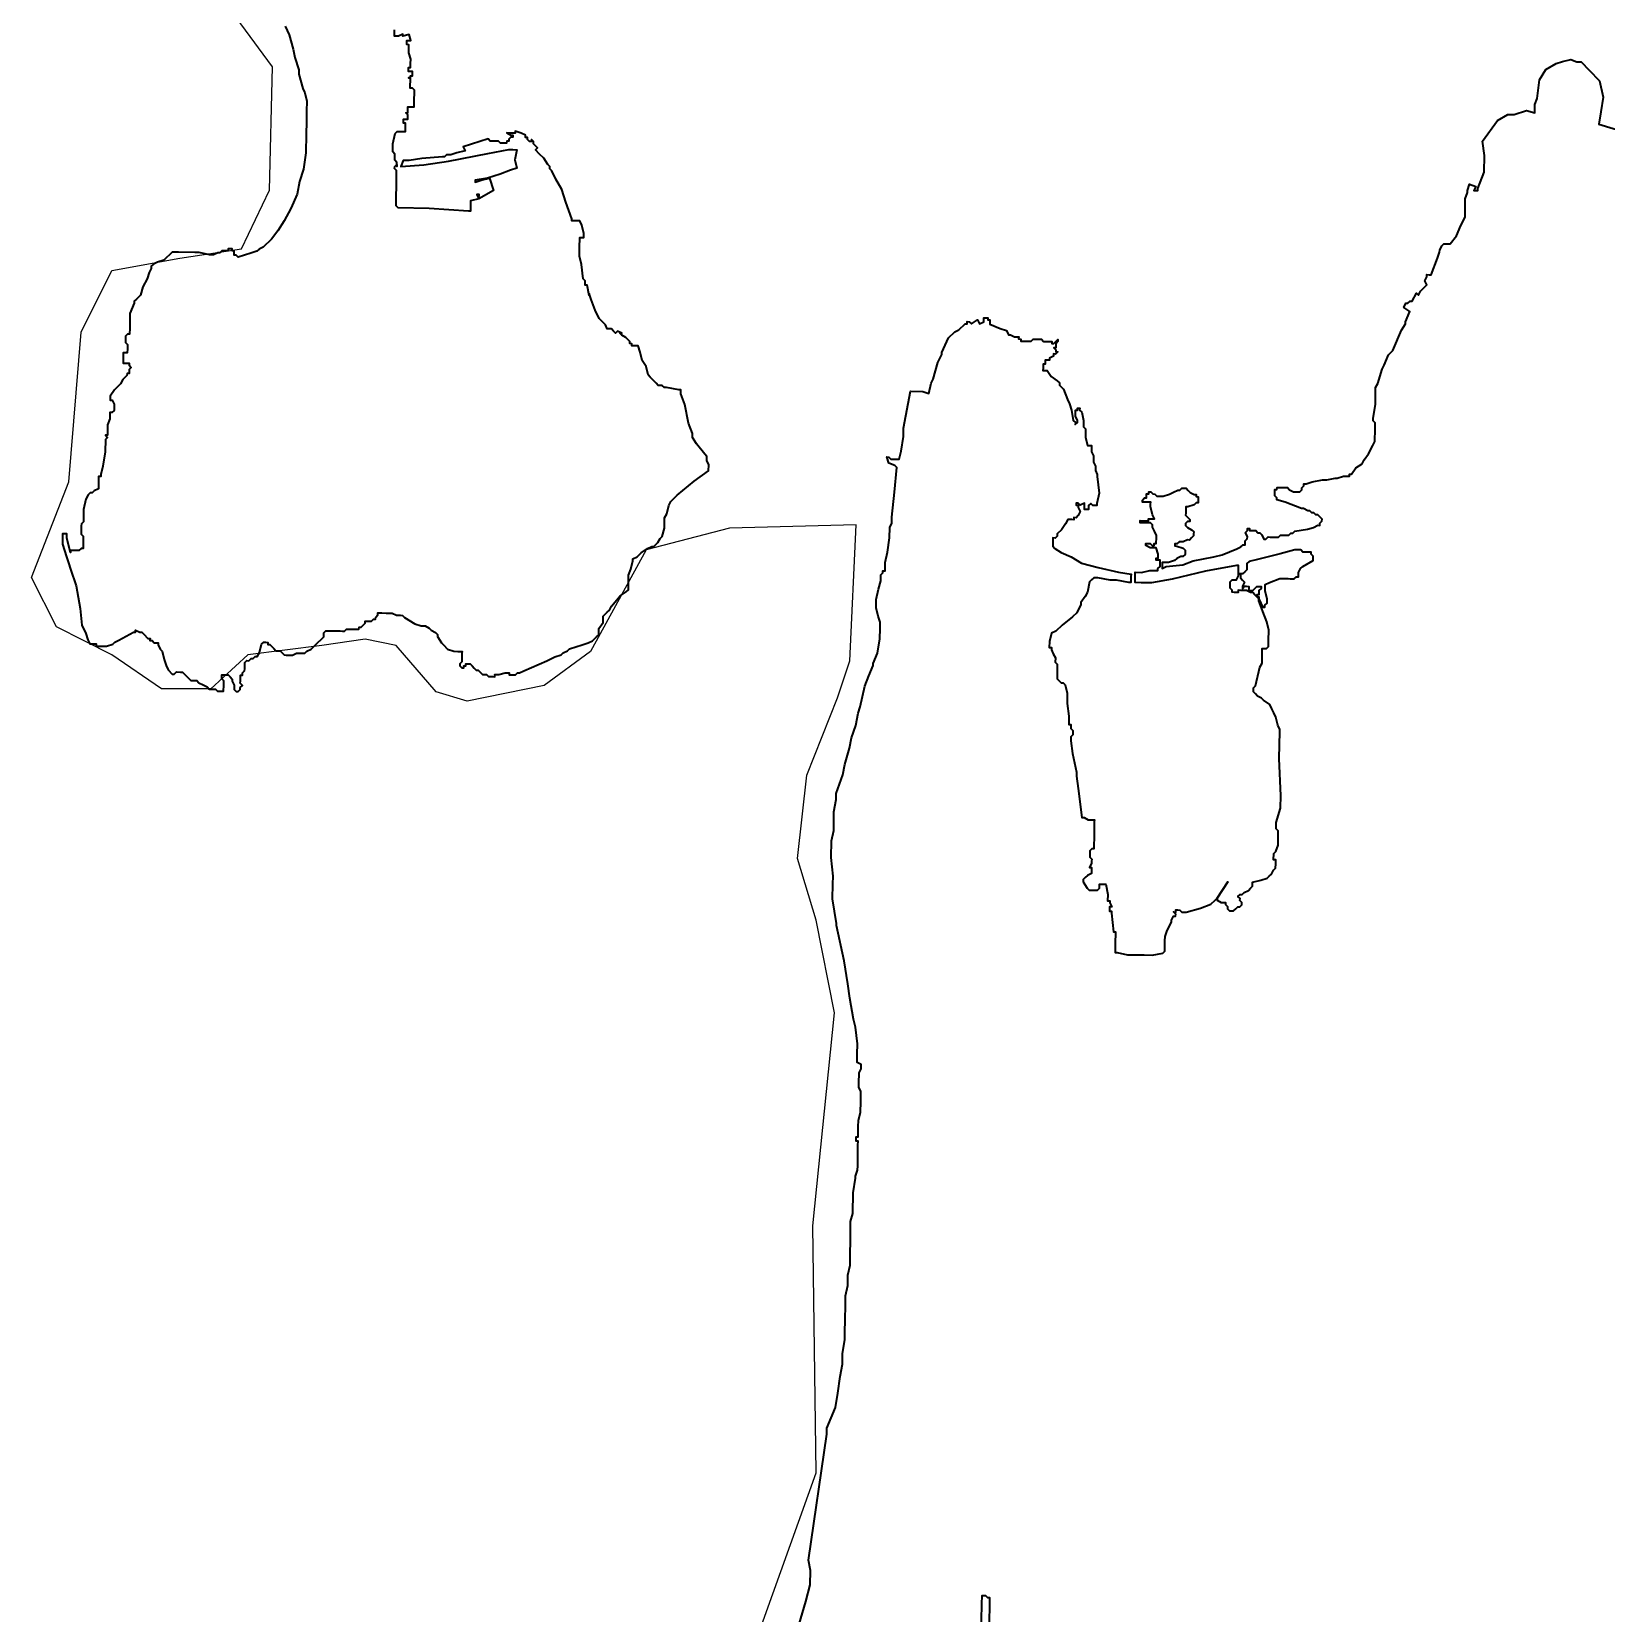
# Model space of a CAD drawing. Header units: metres. Extents: x 266585 to 279238, y 2117616 to 2127268.
# Drawn here: x 266715 to 269748, y 2121882 to 2124928 of the extents above; entities that cross this region are included whole.
import ezdxf

# ---------------------------------------------------------------- set-up
doc = ezdxf.new("R2010")
doc.units = ezdxf.units.M
doc.layers.add('HIGH TIDE LINE', color=7, linetype='Continuous', true_color=0xff00c5)
doc.layers.add('village', color=3, linetype='Continuous')

msp = doc.modelspace()

# ---------------------------------------------------------------- linework, layer by layer
at = {"layer": 'HIGH TIDE LINE', "lineweight": 35}
for points in [[(267203.5, 2124938.2), (267211.2, 2124922.1), (267218.8, 2124894.1), (267222.5, 2124878.1), (267230.1, 2124854.1), (267230, 2124846.2), (267237.6, 2124818.2), (267241.4, 2124810.2), (267245.2, 2124794.2), (267245.1, 2124786.2), (267245, 2124782.2), (267244.9, 2124774.3), (267244.6, 2124754.4), (267244.3, 2124730.5), (267243.7, 2124694.6), (267239.3, 2124662.8), (267231, 2124639.1), (267226.6, 2124615.2), (267214.3, 2124587.5), (267202, 2124563.8), (267189.8, 2124544.1), (267177.6, 2124528.3), (267161.4, 2124512.6), (267153.4, 2124508.8), (267149.4, 2124504.9), (267137.4, 2124501), (267125.4, 2124497.2), (267113.4, 2124493.4), (267109.4, 2124497.5), (267105.5, 2124497.5), (267105.5, 2124501.5), (267105.6, 2124505.5), (267101.6, 2124505.6), (267101.7, 2124509.5), (267097.7, 2124509.6), (267093.7, 2124509.7), (267093.6, 2124505.7), (267089.7, 2124505.7), (267085.7, 2124505.8), (267081.7, 2124505.8), (267077.7, 2124501.9), (267073.7, 2124502), (267065.7, 2124498.1), (267057.7, 2124498.2), (267037.8, 2124502.5), (267029.9, 2124502.6), (266998, 2124503.1), (266994.1, 2124503.1), (266986.1, 2124503.3), (266969.9, 2124487.6), (266957.9, 2124483.8), (266949.9, 2124479.9), (266945.9, 2124476), (266945.8, 2124472), (266941.7, 2124464.1), (266937.6, 2124452.2), (266929.4, 2124436.4), (266925.2, 2124420.5), (266917.1, 2124412.7), (266913, 2124408.7), (266913, 2124404.8), (266904.7, 2124385), (266904.6, 2124377), (266904.5, 2124373), (266904.4, 2124361.1), (266904.3, 2124357.1), (266904.3, 2124353.1), (266904.2, 2124349.1), (266904.1, 2124345.2), (266900.2, 2124345.2), (266896.1, 2124341.3), (266896.1, 2124337.3), (266896, 2124333.3), (266895.9, 2124329.3), (266899.9, 2124325.3), (266899.8, 2124321.3), (266899.8, 2124317.3), (266899.6, 2124309.4), (266891.7, 2124309.5), (266891.6, 2124301.5), (266891.4, 2124289.6), (266895.4, 2124289.5), (266903.3, 2124289.4), (266903.3, 2124285.4), (266907.2, 2124281.4), (266903.1, 2124277.5), (266903, 2124269.5), (266899.1, 2124269.6), (266899, 2124265.6), (266895, 2124261.7), (266890.9, 2124257.7), (266886.8, 2124249.8), (266882.8, 2124245.9), (266874.7, 2124238.1), (266866.6, 2124226.2), (266866.5, 2124222.2), (266866.4, 2124218.3), (266870.4, 2124218.2), (266874.3, 2124210.2), (266874.2, 2124202.2), (266874.1, 2124198.2), (266870.1, 2124194.3), (266866.1, 2124194.4), (266866, 2124190.4), (266866, 2124186.4), (266865.9, 2124182.4), (266861.8, 2124170.5), (266861.7, 2124166.6), (266861.5, 2124150.6), (266857.5, 2124150.7), (266861.4, 2124146.6), (266857.4, 2124142.7), (266857, 2124118.8), (266852.6, 2124091), (266848.4, 2124075.2), (266848.4, 2124071.2), (266844.4, 2124071.2), (266844.3, 2124063.3), (266844.2, 2124055.3), (266844.1, 2124051.3), (266844, 2124047.3), (266836, 2124043.5), (266832, 2124039.6), (266828, 2124039.6), (266824, 2124035.7), (266819.9, 2124027.8), (266815.6, 2124007.9), (266815.4, 2123996), (266815.3, 2123988), (266815.2, 2123984), (266811.2, 2123980.1), (266811.1, 2123976.1), (266811.1, 2123972.2), (266811, 2123968.2), (266810.9, 2123960.2), (266814.8, 2123956.2), (266814.7, 2123948.2), (266814.7, 2123944.2), (266814.6, 2123940.2), (266814.5, 2123932.3), (266810.5, 2123932.3), (266806.5, 2123928.4), (266802.5, 2123928.5), (266794.5, 2123928.6), (266790.5, 2123928.6), (266790.5, 2123924.7), (266782.9, 2123952.7), (266783, 2123960.6), (266779.1, 2123960.7), (266775.1, 2123960.7), (266775, 2123952.8), (266774.8, 2123940.8), (266782.4, 2123916.8), (266786.2, 2123904.8), (266790, 2123892.8), (266801.5, 2123860.8), (266808.8, 2123816.9), (266812.3, 2123785), (266820.1, 2123768.9), (266823.9, 2123756.9), (266827.7, 2123748.9), (266831.7, 2123748.8), (266835.7, 2123748.8), (266839.7, 2123748.7), (266839.6, 2123744.7), (266843.6, 2123744.7), (266847.6, 2123744.6), (266855.5, 2123744.5), (266859.5, 2123744.4), (266871.5, 2123748.2), (266875.6, 2123752.2), (266883.6, 2123756), (266911.7, 2123771.6), (266915.7, 2123771.5), (266915.7, 2123775.5), (266923.6, 2123771.4), (266927.6, 2123771.3), (266931.5, 2123767.3), (266939.4, 2123759.2), (266943.4, 2123759.1), (266943.3, 2123755.2), (266947.3, 2123755.1), (266951.2, 2123751.1), (266955.2, 2123751), (266959.2, 2123750.9), (266959.1, 2123747), (266963, 2123738.9), (266966.9, 2123734.9), (266970.6, 2123718.9), (266974.4, 2123706.9), (266978.3, 2123698.9), (266986.2, 2123690.8), (266990.1, 2123690.8), (266994.2, 2123694.7), (267002.1, 2123694.6), (267006.1, 2123694.5), (267017.9, 2123682.4), (267021.8, 2123678.3), (267025.8, 2123678.3), (267033.8, 2123678.2), (267037.7, 2123674.1), (267045.6, 2123670), (267053.5, 2123665.9), (267057.4, 2123661.9), (267061.4, 2123661.8), (267065.4, 2123661.8), (267069.4, 2123661.7), (267073.3, 2123657.7), (267077.3, 2123657.6), (267081.2, 2123657.6), (267085.2, 2123657.5), (267085.4, 2123669.4), (267085.5, 2123677.4), (267081.6, 2123681.5), (267081.6, 2123685.4), (267081.7, 2123689.4), (267085.7, 2123689.4), (267093.6, 2123689.2), (267097.6, 2123685.2), (267101.5, 2123681.2), (267101.4, 2123677.2), (267105.3, 2123669.2), (267105.2, 2123665.2), (267105.2, 2123661.2), (267109.1, 2123657.2), (267113.1, 2123657.1), (267117.1, 2123661), (267117.2, 2123665), (267121.2, 2123668.9), (267117.3, 2123673), (267117.4, 2123676.9), (267117.4, 2123680.9), (267117.5, 2123684.9), (267117.5, 2123688.9), (267121.5, 2123688.8), (267121.6, 2123692.8), (267125.6, 2123696.7), (267125.7, 2123700.7), (267125.8, 2123712.7), (267129.9, 2123716.6), (267133.9, 2123716.5), (267137.9, 2123720.5), (267141.9, 2123720.4), (267145.9, 2123724.3), (267149.9, 2123724.3), (267154, 2123732.2), (267158.2, 2123748), (267162.3, 2123752), (267166.2, 2123751.9), (267170.2, 2123751.8), (267170.2, 2123747.9), (267174.1, 2123747.8), (267178.1, 2123743.8), (267182, 2123739.7), (267185.9, 2123735.7), (267189.9, 2123735.6), (267193.9, 2123735.6), (267201.7, 2123727.5), (267205.7, 2123727.4), (267209.7, 2123727.4), (267217.6, 2123727.3), (267225.7, 2123731.1), (267229.6, 2123731.1), (267233.6, 2123731), (267241.6, 2123730.9), (267245.6, 2123734.8), (267253.6, 2123738.7), (267261.7, 2123746.5), (267277.9, 2123762.2), (267278, 2123770.2), (267282, 2123774.1), (267286, 2123774), (267294, 2123773.9), (267298, 2123773.9), (267301.9, 2123773.8), (267305.9, 2123773.8), (267309.9, 2123773.7), (267313.9, 2123773.6), (267317.9, 2123773.6), (267321.9, 2123777.5), (267333.9, 2123777.3), (267341.8, 2123777.2), (267345.8, 2123777.2), (267345.9, 2123781.1), (267349.8, 2123781.1), (267357.9, 2123788.9), (267358, 2123792.9), (267362, 2123792.8), (267365.9, 2123792.8), (267369.9, 2123792.7), (267374, 2123796.7), (267377.9, 2123796.6), (267378, 2123800.6), (267382, 2123804.5), (267382.1, 2123808.5), (267386.1, 2123808.4), (267390.1, 2123808.4), (267398, 2123808.3), (267406, 2123808.1), (267410, 2123808.1), (267417.9, 2123804), (267425.8, 2123803.9), (267429.8, 2123803.8), (267433.7, 2123799.8), (267453.5, 2123787.5), (267465.3, 2123783.4), (267473.3, 2123783.3), (267481.2, 2123779.2), (267485.1, 2123775.1), (267493, 2123771), (267497, 2123767), (267496.9, 2123763), (267504.7, 2123750.9), (267508.6, 2123746.9), (267516.5, 2123738.8), (267528.3, 2123734.7), (267536.3, 2123734.5), (267540.3, 2123734.5), (267544.3, 2123734.4), (267544.2, 2123730.4), (267544.2, 2123726.5), (267544.1, 2123722.5), (267544, 2123714.5), (267539.9, 2123710.6), (267539.9, 2123706.6), (267543.8, 2123702.6), (267547.8, 2123702.5), (267547.8, 2123706.5), (267551.8, 2123706.4), (267551.9, 2123710.4), (267555.9, 2123710.4), (267559.8, 2123710.3), (267563.8, 2123706.3), (267567.7, 2123702.2), (267571.6, 2123698.2), (267575.6, 2123698.1), (267579.5, 2123694.1), (267583.4, 2123690), (267591.4, 2123689.9), (267595.3, 2123685.9), (267599.3, 2123685.8), (267603.3, 2123685.8), (267607.3, 2123685.7), (267607.3, 2123689.7), (267615.3, 2123689.6), (267627.3, 2123693.4), (267635.2, 2123693.3), (267635.2, 2123689.3), (267639.2, 2123689.2), (267643.2, 2123689.2), (267647.1, 2123689.1), (267651.2, 2123693), (267655.2, 2123693), (267663.2, 2123696.8), (267707.3, 2123716.1), (267715.3, 2123720), (267723.3, 2123723.8), (267735.3, 2123727.7), (267739.3, 2123731.6), (267747.4, 2123735.4), (267751.4, 2123739.4), (267763.4, 2123743.2), (267775.4, 2123747), (267787.4, 2123750.8), (267795.4, 2123754.6), (267799.5, 2123758.6), (267803.5, 2123762.5), (267807.5, 2123766.4), (267807.7, 2123774.4), (267807.7, 2123778.4), (267815.9, 2123790.2), (267815.9, 2123794.2), (267816, 2123802.1), (267824.1, 2123810), (267828.1, 2123813.9), (267832.2, 2123821.8), (267848.5, 2123841.5), (267860.5, 2123849.3), (267864.6, 2123853.2), (267864.7, 2123861.2), (267864.7, 2123865.1), (267864.8, 2123873.1), (267865, 2123881.1), (267869.1, 2123893), (267873.3, 2123908.8), (267873.4, 2123912.8), (267881.4, 2123916.7), (267889.5, 2123924.5), (267901.6, 2123932.3), (267909.6, 2123936.2), (267913.6, 2123936.1), (267921.6, 2123944), (267925.7, 2123951.9), (267929.8, 2123955.8), (267934, 2123971.7), (267934, 2123975.6), (267934.2, 2123983.6), (267934.3, 2123991.6), (267938.4, 2123999.5), (267942.6, 2124015.3), (267946.7, 2124023.3), (267958.8, 2124035), (267991.1, 2124062.4), (268019.2, 2124081.9), (268019.4, 2124093.9), (268015.5, 2124101.9), (268015.6, 2124105.9), (268015.6, 2124109.9), (268011.7, 2124113.9), (267996.1, 2124134), (267988.3, 2124146.1), (267988.4, 2124154.1), (267980.7, 2124174.1), (267973.3, 2124210), (267965.6, 2124230.1), (267965.8, 2124238), (267961.8, 2124238.1), (267937.9, 2124242.4), (267934, 2124242.5), (267930, 2124246.5), (267922.1, 2124246.6), (267918.2, 2124250.7), (267914.2, 2124254.7), (267906.4, 2124262.8), (267902.5, 2124266.8), (267898.7, 2124282.8), (267890.9, 2124294.9), (267887.2, 2124310.9), (267883.4, 2124322.9), (267879.4, 2124322.9), (267875.4, 2124323), (267871.4, 2124323), (267871.5, 2124327), (267867.5, 2124327.1), (267867.6, 2124331.1), (267863.6, 2124335.1), (267859.7, 2124339.1), (267851.8, 2124343.2), (267847.9, 2124347.3), (267851.9, 2124347.2), (267844, 2124351.3), (267839.9, 2124347.4), (267836, 2124351.4), (267832.1, 2124355.5), (267828.1, 2124355.5), (267824.1, 2124355.6), (267820.3, 2124363.6), (267812.4, 2124371.7), (267808.5, 2124375.7), (267800.8, 2124391.8), (267793.1, 2124411.8), (267789.3, 2124423.8), (267789.2, 2124419.8), (267785.5, 2124439.8), (267781.6, 2124439.9), (267781.7, 2124447.8), (267777.7, 2124451.9), (267774.2, 2124479.8), (267770.4, 2124495.8), (267770.5, 2124499.8), (267770.7, 2124515.7), (267770.9, 2124527.6), (267770.9, 2124531.6), (267778.9, 2124531.5), (267779, 2124539.5), (267775.3, 2124555.4), (267771.4, 2124563.5), (267763.4, 2124563.6), (267759.5, 2124563.6), (267755.5, 2124563.7), (267755.5, 2124567.7), (267744.1, 2124599.7), (267736.5, 2124623.7), (267724.8, 2124643.8), (267717.1, 2124659.8), (267713.2, 2124663.9), (267713.2, 2124667.9), (267709.3, 2124671.9), (267701.5, 2124684), (267693.7, 2124692), (267685.8, 2124700.1), (267689.8, 2124704), (267682, 2124712.1), (267682.1, 2124716.1), (267678.1, 2124720.1), (267678.1, 2124716.2), (267674.1, 2124716.2), (267670.2, 2124720.3), (267670.2, 2124724.2), (267666.3, 2124724.3), (267666.3, 2124728.3), (267658.4, 2124732.4), (267646.5, 2124736.5), (267646.5, 2124732.6), (267638.5, 2124732.7), (267634.5, 2124732.7), (267630.5, 2124732.8), (267638.4, 2124728.7), (267642.4, 2124728.6), (267642.4, 2124724.7), (267638.4, 2124724.7), (267634.3, 2124720.8), (267634.3, 2124716.8), (267630.3, 2124716.9), (267630.2, 2124712.9), (267626.3, 2124712.9), (267622.3, 2124713), (267618.3, 2124713.1), (267614.4, 2124717.1), (267610.4, 2124717.2), (267598.5, 2124717.3), (267594.5, 2124721.4), (267546.5, 2124706.1), (267550.4, 2124698.1), (267534.4, 2124694.4), (267522.4, 2124690.6), (267514.4, 2124690.7), (267510.4, 2124686.8), (267506.4, 2124686.8), (267466.6, 2124683.4), (267442.6, 2124679.8), (267430.7, 2124680), (267426.5, 2124668.1), (267470.4, 2124671.4), (267518.3, 2124678.7), (267594.1, 2124693.5), (267634.1, 2124700.9), (267642, 2124700.8), (267650, 2124700.6), (267645.7, 2124680.8), (267649.5, 2124664.8), (267637.5, 2124661), (267617.4, 2124653.3), (267593.4, 2124645.7), (267569.5, 2124642.1), (267569.4, 2124638.1), (267581.4, 2124641.9), (267597.4, 2124645.7), (267605, 2124621.7), (267576.9, 2124606.1), (267577, 2124614.1), (267573.1, 2124614.2), (267576.9, 2124606.1), (267560.9, 2124602.4), (267560.9, 2124598.4), (267560.7, 2124586.5), (267560.6, 2124582.5), (267556.7, 2124582.5), (267481.1, 2124587.6), (267421.4, 2124588.5), (267417.4, 2124592.5), (267417.5, 2124596.5), (267417.7, 2124612.4), (267418, 2124628.4), (267418, 2124632.4), (267418.3, 2124652.3), (267418.4, 2124656.2), (267418.4, 2124660.2), (267414.5, 2124664.3), (267414.6, 2124668.2), (267418.6, 2124672.2), (267418.6, 2124668.2), (267418.7, 2124676.1), (267414.7, 2124680.2), (267414.8, 2124684.2), (267414.9, 2124692.1), (267411, 2124696.2), (267411.1, 2124700.2), (267411.2, 2124712.1), (267415.5, 2124732), (267419.5, 2124735.9), (267431.5, 2124735.7), (267435.5, 2124735.6), (267435.7, 2124751.6), (267431.7, 2124751.6), (267431.8, 2124755.6), (267431.8, 2124759.6), (267435.8, 2124759.5), (267439.8, 2124759.5), (267439.9, 2124763.5), (267439.9, 2124767.4), (267436, 2124771.5), (267440, 2124771.4), (267440.1, 2124783.4), (267444.1, 2124783.3), (267452.1, 2124783.2), (267452.1, 2124787.2), (267452.2, 2124791.2), (267452.6, 2124815), (267448.6, 2124819.1), (267444.6, 2124819.1), (267444.7, 2124823.1), (267444.9, 2124835.1), (267444.9, 2124839.1), (267441, 2124839.1), (267444.9, 2124839.1), (267445, 2124843), (267449, 2124843), (267449.1, 2124850.9), (267441.1, 2124851.1), (267441.2, 2124855), (267441.2, 2124859), (267445.2, 2124859), (267445.3, 2124866.9), (267445.5, 2124874.9), (267441.7, 2124886.9), (267441.8, 2124894.9), (267441.9, 2124902.8), (267437.9, 2124902.9), (267438, 2124906.9), (267438, 2124910.8), (267446, 2124910.7), (267442.2, 2124922.7), (267430.2, 2124918.9), (267430.2, 2124922.9), (267422.2, 2124919), (267418.2, 2124919.1), (267414.3, 2124919.2), (267414.3, 2124923.1), (267414.4, 2124927.1), (267414.4, 2124931.1)], [(268193.8, 2121861.1), (268206.4, 2121904.7), (268214.8, 2121936.4), (268215.2, 2121964.3), (268211.5, 2121984.3), (268246.9, 2122226.7), (268247.1, 2122238.7), (268263.6, 2122278.2), (268268, 2122306), (268272.5, 2122337.8), (268276.8, 2122361.7), (268277.1, 2122381.6), (268281.5, 2122409.4), (268281.6, 2122421.3), (268281.7, 2122425.3), (268282, 2122445.2), (268282.5, 2122477.1), (268282.7, 2122493), (268287, 2122512.9), (268287.2, 2122532.8), (268291.5, 2122552.6), (268291.9, 2122576.5), (268292.2, 2122596.4), (268292.5, 2122616.3), (268292.5, 2122620.3), (268292.6, 2122624.3), (268292.6, 2122628.3), (268292.7, 2122632.3), (268292.7, 2122636.2), (268297, 2122652.1), (268297.1, 2122664.1), (268297.4, 2122680), (268297.5, 2122691.9), (268301.9, 2122719.7), (268302, 2122723.7), (268306.1, 2122735.6), (268306.3, 2122743.6), (268306.3, 2122747.6), (268306.7, 2122771.4), (268306.8, 2122783.4), (268307, 2122791.4), (268303, 2122791.4), (268303.1, 2122799.4), (268307.1, 2122799.3), (268307.2, 2122807.3), (268307.3, 2122815.2), (268307.4, 2122823.2), (268307.5, 2122827.2), (268307.5, 2122831.2), (268311.8, 2122847), (268312, 2122866.9), (268312.3, 2122886.9), (268308.5, 2122894.9), (268308.6, 2122906.8), (268308.7, 2122910.8), (268308.8, 2122914.8), (268308.8, 2122918.8), (268308.9, 2122922.8), (268313, 2122930.7), (268313, 2122934.6), (268313.1, 2122938.6), (268305.2, 2122942.7), (268305.4, 2122958.6), (268305.7, 2122978.6), (268302.2, 2123010.5), (268298.4, 2123026.4), (268291.1, 2123066.4), (268287.5, 2123094.3), (268280.2, 2123138.2), (268265.2, 2123206.2), (268265.3, 2123210.1), (268258, 2123258), (268258.4, 2123285.9), (268258.7, 2123301.8), (268255.2, 2123337.7), (268255.7, 2123369.6), (268260, 2123389.4), (268260.5, 2123425.3), (268264.8, 2123449.1), (268265, 2123461), (268277.5, 2123496.7), (268281.7, 2123516.6), (268290.2, 2123548.3), (268294.4, 2123568.1), (268302.7, 2123591.9), (268307.1, 2123615.7), (268311.2, 2123627.6), (268319.8, 2123667.3), (268328, 2123687.1), (268336.3, 2123706.9), (268336.3, 2123710.9), (268344.6, 2123730.7), (268349, 2123758.5), (268349.3, 2123778.4), (268349.4, 2123790.4), (268345.6, 2123802.4), (268341.9, 2123818.3), (268341.9, 2123822.3), (268342.1, 2123834.3), (268346.4, 2123854.1), (268350.6, 2123870), (268350.7, 2123878), (268350.8, 2123881.9), (268354.8, 2123885.9), (268354.9, 2123889.8), (268358.9, 2123889.8), (268358.9, 2123893.8), (268359.1, 2123905.7), (268363.4, 2123925.6), (268367.7, 2123953.4), (268368, 2123973.3), (268372.1, 2123981.2), (268372.3, 2123993.1), (268377, 2124040.9), (268381.7, 2124088.6), (268377.7, 2124092.6), (268365.9, 2124096.8), (268362.1, 2124108.8), (268366, 2124108.7), (268370, 2124104.7), (268385.9, 2124104.4), (268390.1, 2124120.3), (268394.5, 2124148.1), (268394.6, 2124156.1), (268394.7, 2124164.1), (268407.7, 2124235.6), (268431.6, 2124235.2), (268443.5, 2124231), (268447.8, 2124250.9), (268451.9, 2124258.8), (268460.3, 2124290.5), (268468.5, 2124306.4), (268468.5, 2124310.3), (268480.9, 2124338), (268493, 2124349.8), (268501, 2124353.7), (268513.1, 2124365.4), (268517.1, 2124365.4), (268517.2, 2124369.4), (268521.2, 2124369.3), (268525.1, 2124365.3), (268537.1, 2124373.1), (268541, 2124365), (268549, 2124368.9), (268549.1, 2124372.9), (268549.1, 2124376.9), (268557.1, 2124376.7), (268557, 2124372.8), (268561, 2124372.7), (268560.9, 2124364.7), (268580.7, 2124356.5), (268592.6, 2124352.3), (268596.5, 2124344.3), (268600.4, 2124344.2), (268608.3, 2124340.2), (268616.3, 2124340), (268616.2, 2124336.1), (268620.2, 2124336), (268620.2, 2124332), (268624.1, 2124332), (268628.1, 2124331.9), (268632.1, 2124331.8), (268636.1, 2124331.8), (268640.1, 2124331.7), (268644.1, 2124335.6), (268648.1, 2124335.6), (268652.1, 2124335.5), (268660, 2124335.4), (268664, 2124331.4), (268671.9, 2124331.3), (268675.9, 2124331.2), (268679.9, 2124331.1), (268679.8, 2124327.2), (268683.8, 2124327.1), (268691.9, 2124334.9), (268691.8, 2124331), (268687.8, 2124327), (268687.7, 2124323.1), (268687.7, 2124319.1), (268683.7, 2124319.1), (268687.6, 2124315.1), (268687.6, 2124311.1), (268691.5, 2124311.1), (268687.5, 2124307.1), (268683.5, 2124307.2), (268683.5, 2124303.2), (268675.4, 2124299.3), (268675.4, 2124295.4), (268671.4, 2124295.4), (268667.4, 2124295.5), (268667.4, 2124291.5), (268667.3, 2124287.5), (268663.3, 2124287.6), (268663.3, 2124283.6), (268663.2, 2124279.6), (268663.1, 2124275.6), (268671.1, 2124275.5), (268678.9, 2124263.5), (268690.7, 2124255.3), (268694.6, 2124251.3), (268694.6, 2124247.3), (268698.5, 2124243.3), (268702.4, 2124239.2), (268710.1, 2124219.2), (268714, 2124211.2), (268717.8, 2124199.2), (268721.5, 2124179.2), (268725.4, 2124175.2), (268725.3, 2124171.2), (268729.4, 2124175.1), (268729.4, 2124179.1), (268725.6, 2124187.1), (268725.7, 2124195.1), (268725.7, 2124199), (268729.7, 2124199), (268729.8, 2124203), (268733.8, 2124202.9), (268733.7, 2124198.9), (268737.6, 2124194.9), (268741.4, 2124178.9), (268741.2, 2124170.9), (268741.2, 2124167), (268745.1, 2124162.9), (268744.9, 2124151), (268744.9, 2124147), (268748.6, 2124131), (268752.6, 2124130.9), (268756.6, 2124130.9), (268756.5, 2124126.9), (268756.4, 2124118.9), (268760.3, 2124110.9), (268760.1, 2124099), (268764, 2124091), (268763.9, 2124083), (268767.7, 2124075), (268767.7, 2124071), (268771.2, 2124039.1), (268766.9, 2124019.2), (268766.8, 2124015.2), (268762.9, 2124015.3), (268758.9, 2124015.4), (268755, 2124019.4), (268750.9, 2124015.5), (268750.9, 2124011.5), (268750.8, 2124007.5), (268746.8, 2124007.6), (268742.8, 2124007.6), (268742.9, 2124011.6), (268743, 2124019.6), (268735, 2124015.7), (268731.1, 2124019.8), (268727.1, 2124019.8), (268727, 2124015.8), (268731, 2124015.8), (268731, 2124011.8), (268734.8, 2124003.8), (268730.7, 2123995.9), (268726.7, 2123991.9), (268722.7, 2123992), (268722.6, 2123988), (268718.7, 2123988.1), (268710.7, 2123988.2), (268706.6, 2123980.3), (268698.5, 2123968.5), (268690.4, 2123960.6), (268690.3, 2123956.6), (268686.3, 2123952.7), (268682.3, 2123952.8), (268682.3, 2123948.8), (268682.2, 2123944.8), (268682.1, 2123940.8), (268682.1, 2123936.8), (268686, 2123932.8), (268697.8, 2123924.7), (268717.6, 2123916.4), (268737.3, 2123904.2), (268769.1, 2123895.7), (268808.8, 2123887.2), (268832.6, 2123882.9), (268832.5, 2123878.9), (268832.4, 2123866.9), (268828.4, 2123867), (268804.6, 2123871.3), (268792.6, 2123871.5), (268768.8, 2123875.8), (268764.8, 2123875.9), (268760.8, 2123875.9), (268756.8, 2123872), (268752.7, 2123868.1), (268748.5, 2123848.2), (268744.4, 2123840.3), (268736.2, 2123828.5), (268736.2, 2123824.5), (268728, 2123808.7), (268719.9, 2123800.9), (268699.8, 2123785.2), (268687.7, 2123773.5), (268679.6, 2123769.6), (268675.4, 2123753.7), (268675.2, 2123741.8), (268679.2, 2123741.7), (268679.2, 2123737.7), (268683, 2123729.7), (268686.9, 2123721.7), (268686.8, 2123713.7), (268690.7, 2123709.7), (268690.5, 2123693.8), (268690.4, 2123689.8), (268690.4, 2123685.8), (268690.3, 2123681.8), (268694.2, 2123677.8), (268698.1, 2123673.7), (268702.1, 2123673.7), (268706, 2123669.7), (268709.8, 2123653.7), (268709.5, 2123633.8), (268713.1, 2123609.8), (268712.9, 2123593.9), (268716.9, 2123593.8), (268716.8, 2123585.9), (268720.7, 2123581.8), (268720.6, 2123577.8), (268720.6, 2123573.9), (268716.5, 2123569.9), (268716.4, 2123562), (268720.1, 2123538), (268727.5, 2123502.1), (268727.4, 2123494.1), (268731, 2123470.2), (268738.2, 2123414.3), (268742.1, 2123414.2), (268750, 2123410.1), (268754, 2123410.1), (268762, 2123410), (268761.9, 2123406), (268761.9, 2123402), (268761.8, 2123398), (268761.6, 2123382.1), (268761.5, 2123378.1), (268761.5, 2123374.1), (268761.4, 2123370.1), (268761.3, 2123366.2), (268761.3, 2123362.2), (268761.2, 2123358.2), (268761.2, 2123354.2), (268757.2, 2123354.3), (268753.1, 2123350.4), (268753.1, 2123346.4), (268753, 2123342.4), (268753, 2123338.4), (268756.9, 2123334.4), (268756.8, 2123330.4), (268756.8, 2123326.4), (268752.7, 2123318.5), (268756.7, 2123318.4), (268756.5, 2123306.5), (268748.5, 2123302.6), (268744.4, 2123298.7), (268740.4, 2123294.8), (268740.3, 2123290.8), (268748.1, 2123278.7), (268752, 2123274.7), (268764, 2123274.5), (268768, 2123274.5), (268772, 2123278.4), (268772.1, 2123286.4), (268784.1, 2123286.2), (268787.8, 2123266.2), (268787.6, 2123254.3), (268791.6, 2123254.2), (268791.5, 2123250.2), (268795.4, 2123242.2), (268791.4, 2123242.3), (268791.3, 2123234.3), (268795.2, 2123234.2), (268795.2, 2123230.3), (268798.6, 2123194.4), (268802.6, 2123194.3), (268802.3, 2123170.4), (268802.1, 2123158.5), (268802, 2123154.5), (268806, 2123154.4), (268825.9, 2123150.2), (268857.7, 2123149.7), (268873.6, 2123149.5), (268893.6, 2123153.2), (268897.7, 2123157.1), (268897.8, 2123165), (268897.9, 2123177), (268898.1, 2123185), (268902.2, 2123196.8), (268910.4, 2123212.6), (268910.5, 2123216.6), (268914.6, 2123224.5), (268918.5, 2123224.5), (268918.6, 2123228.5), (268914.7, 2123232.5), (268918.7, 2123232.4), (268918.7, 2123236.4), (268922.7, 2123236.4), (268926.7, 2123236.3), (268930.6, 2123232.3), (268934.6, 2123232.2), (268938.6, 2123232.2), (268966.6, 2123239.7), (268986.6, 2123247.4), (268994.7, 2123255.2), (268998.7, 2123259.1), (269019.1, 2123290.7), (268998.7, 2123259.1), (268998.6, 2123255.2), (269006.5, 2123251.1), (269010.5, 2123251), (269014.5, 2123251), (269014.4, 2123247), (269018.4, 2123242.9), (269018.3, 2123238.9), (269022.2, 2123234.9), (269026.2, 2123234.9), (269030.2, 2123234.8), (269034.2, 2123238.7), (269038.3, 2123242.6), (269042.2, 2123242.6), (269046.3, 2123246.5), (269046.3, 2123250.5), (269042.4, 2123254.5), (269042.5, 2123258.5), (269038.6, 2123262.5), (269042.6, 2123266.5), (269046.6, 2123266.4), (269050.6, 2123270.3), (269058.6, 2123274.2), (269062.7, 2123278.1), (269066.7, 2123282), (269066.8, 2123290), (269082.8, 2123293.8), (269094.8, 2123297.6), (269098.9, 2123301.5), (269102.9, 2123305.4), (269107, 2123313.3), (269111, 2123317.2), (269111.2, 2123325.2), (269111.3, 2123333.2), (269107.3, 2123333.2), (269107.5, 2123345.2), (269111.5, 2123349.1), (269115.7, 2123361), (269115.8, 2123372.9), (269115.9, 2123376.9), (269116, 2123384.9), (269116.1, 2123388.9), (269112.1, 2123392.9), (269112.2, 2123396.9), (269112.3, 2123404.8), (269120.7, 2123432.6), (269120.8, 2123440.6), (269120.9, 2123448.5), (269121, 2123456.5), (269118.1, 2123528.2), (269118.9, 2123580), (269118.9, 2123584), (269115.1, 2123592), (269111.3, 2123608), (269107.4, 2123616), (269103.6, 2123624), (269099.7, 2123632), (269087.9, 2123640.2), (269084, 2123644.2), (269076.1, 2123648.3), (269072.1, 2123652.4), (269068.2, 2123656.4), (269068.3, 2123664.4), (269072.4, 2123668.3), (269080.9, 2123704), (269084.9, 2123711.9), (269085.2, 2123731.8), (269085.3, 2123735.8), (269085.4, 2123739.8), (269089.3, 2123739.7), (269093.3, 2123739.7), (269097.4, 2123743.6), (269097.4, 2123747.6), (269097.5, 2123755.5), (269097.8, 2123775.4), (269094.1, 2123791.4), (269086.4, 2123811.4), (269078.7, 2123831.5), (269078.8, 2123835.5), (269070.9, 2123843.5), (269067, 2123847.6), (269063, 2123847.6), (269055.1, 2123851.7), (269043.2, 2123851.9), (269039.2, 2123852), (269039.2, 2123848), (269035.2, 2123848), (269031.2, 2123848.1), (269027.2, 2123848.2), (269027.3, 2123852.1), (269023.3, 2123856.2), (269023.5, 2123868.1), (269027.6, 2123872), (269035.5, 2123871.9), (269039.6, 2123879.8), (269039.7, 2123883.8), (269043.7, 2123883.8), (269043.6, 2123879.8), (269043.5, 2123875.8), (269047.5, 2123871.8), (269051.4, 2123867.7), (269047.3, 2123859.8), (269047.2, 2123855.8), (269051.3, 2123859.7), (269055.3, 2123859.7), (269059.2, 2123859.6), (269059.2, 2123855.7), (269059.1, 2123851.7), (269063.1, 2123851.6), (269067.1, 2123851.6), (269071.1, 2123855.5), (269075.2, 2123859.4), (269079.1, 2123859.3), (269083.1, 2123859.3), (269083.1, 2123855.3), (269079, 2123851.4), (269079, 2123847.4), (269078.9, 2123843.4), (269074.9, 2123843.5), (269074.9, 2123839.5), (269078.8, 2123839.4), (269078.8, 2123835.5), (269082.7, 2123827.4), (269086.5, 2123819.4), (269090.5, 2123819.3), (269090.6, 2123823.3), (269094.6, 2123827.3), (269094.7, 2123831.2), (269094.7, 2123835.2), (269091, 2123851.2), (269091.1, 2123859.2), (269091.1, 2123863.1), (269099.2, 2123867), (269119.2, 2123874.7), (269127.1, 2123874.6), (269131.1, 2123874.5), (269135.1, 2123874.5), (269139.1, 2123874.4), (269147.1, 2123874.3), (269151.1, 2123878.2), (269155.1, 2123878.1), (269155.1, 2123882.1), (269155.2, 2123886.1), (269159.3, 2123894), (269163.3, 2123897.9), (269183.4, 2123909.6), (269183.5, 2123913.6), (269183.5, 2123917.6), (269179.6, 2123921.6), (269179.7, 2123925.6), (269175.7, 2123925.6), (269171.7, 2123925.7), (269167.7, 2123925.8), (269163.7, 2123925.8), (269159.8, 2123929.8), (269151.8, 2123930), (269147.9, 2123930), (269119.9, 2123922.5), (269075.9, 2123911.2), (269059.9, 2123907.4), (269055.9, 2123903.5), (269055.8, 2123899.5), (269055.8, 2123895.5), (269055.7, 2123891.5), (269051.7, 2123887.6), (269047.6, 2123883.7), (269039.7, 2123883.8), (269039.8, 2123891.8), (269039.9, 2123895.8), (269039.9, 2123899.7), (269035.9, 2123899.8), (268976, 2123888.7), (268928.1, 2123877.5), (268912.1, 2123873.7), (268872.2, 2123866.3), (268868.2, 2123866.4), (268852.3, 2123866.6), (268840.3, 2123866.8), (268840.6, 2123882.7), (268840.6, 2123886.7), (268852.6, 2123886.5), (268868.6, 2123890.3), (268884.5, 2123890.1), (268884.5, 2123894), (268888.6, 2123898), (268888.7, 2123905.9), (268888.7, 2123909.9), (268884.8, 2123910), (268880.8, 2123910), (268880.8, 2123914), (268884.8, 2123914), (268884.9, 2123917.9), (268884.9, 2123921.9), (268881.1, 2123933.9), (268877.2, 2123934), (268873.2, 2123934), (268869.2, 2123934.1), (268861.3, 2123938.2), (268861.3, 2123942.2), (268869.3, 2123942.1), (268873.2, 2123938), (268877.2, 2123938), (268877.3, 2123941.9), (268881.3, 2123941.9), (268881.3, 2123945.9), (268881.4, 2123949.8), (268881.5, 2123957.8), (268877.6, 2123965.8), (268873.8, 2123973.9), (268873.8, 2123977.8), (268869.9, 2123981.9), (268865.9, 2123981.9), (268861.9, 2123982), (268850, 2123982.2), (268850, 2123986.2), (268862, 2123986), (268866, 2123985.9), (268866, 2123989.9), (268870, 2123989.8), (268874, 2123989.8), (268878, 2123989.7), (268874.1, 2123997.7), (268870.4, 2124013.7), (268870.4, 2124017.7), (268870.5, 2124021.7), (268866.5, 2124021.8), (268854.5, 2124021.9), (268854.6, 2124025.9), (268858.6, 2124029.8), (268862.6, 2124029.8), (268862.7, 2124033.8), (268862.7, 2124037.7), (268866.7, 2124037.7), (268866.8, 2124041.7), (268870.8, 2124041.6), (268874.7, 2124037.6), (268878.7, 2124037.5), (268882.6, 2124033.5), (268890.6, 2124033.3), (268894.5, 2124033.3), (268906.5, 2124037.1), (268914.6, 2124041), (268922.6, 2124044.8), (268926.6, 2124044.8), (268930.6, 2124048.7), (268934.6, 2124048.6), (268938.6, 2124048.6), (268942.5, 2124044.5), (268946.4, 2124040.5), (268954.3, 2124036.4), (268958.3, 2124036.3), (268958.2, 2124032.4), (268962.2, 2124032.3), (268962.2, 2124028.3), (268962.1, 2124024.3), (268962, 2124020.4), (268958.1, 2124020.4), (268954, 2124016.5), (268942, 2124012.7), (268938, 2124012.7), (268938, 2124008.8), (268937.9, 2124004.8), (268937.9, 2124000.8), (268937.8, 2123996.8), (268941.7, 2123992.8), (268945.6, 2123988.7), (268945.6, 2123984.8), (268941.6, 2123984.8), (268937.6, 2123980.9), (268937.5, 2123976.9), (268941.4, 2123972.9), (268949.3, 2123968.8), (268953.3, 2123964.7), (268953.2, 2123960.7), (268953.1, 2123956.8), (268949.1, 2123952.8), (268945.1, 2123948.9), (268941.1, 2123949), (268933.1, 2123945.1), (268929.1, 2123945.2), (268925.1, 2123945.2), (268921.1, 2123941.3), (268917.1, 2123941.4), (268917, 2123937.4), (268921, 2123937.3), (268932.9, 2123933.2), (268936.8, 2123929.1), (268936.8, 2123925.1), (268936.7, 2123921.2), (268932.7, 2123917.2), (268928.7, 2123917.3), (268920.7, 2123913.4), (268916.6, 2123909.5), (268904.6, 2123905.7), (268896.7, 2123905.8), (268892.7, 2123905.9), (268892.6, 2123901.9), (268892.5, 2123893.9), (268900.5, 2123897.8), (268932.4, 2123901.3), (268952.4, 2123909), (268992.4, 2123916.4), (269008.4, 2123920.1), (269036.4, 2123931.7), (269044.4, 2123935.5), (269048.5, 2123939.4), (269052.4, 2123939.4), (269052.6, 2123947.3), (269056.6, 2123951.3), (269056.7, 2123955.3), (269052.8, 2123963.3), (269056.8, 2123967.2), (269056.9, 2123971.2), (269060.9, 2123971.1), (269060.8, 2123967.1), (269064.8, 2123967.1), (269068.8, 2123967), (269072.8, 2123967), (269076.7, 2123962.9), (269080.7, 2123962.9), (269084.6, 2123958.8), (269088.4, 2123950.8), (269092.4, 2123950.7), (269096.5, 2123954.7), (269100.4, 2123954.6), (269104.4, 2123954.6), (269108.4, 2123954.5), (269116.4, 2123954.4), (269120.4, 2123958.3), (269124.4, 2123958.2), (269128.4, 2123958.2), (269132.4, 2123958.1), (269136.3, 2123958.1), (269140.4, 2123962), (269144.4, 2123961.9), (269148.4, 2123965.9), (269172.3, 2123969.5), (269184.3, 2123973.3), (269192.4, 2123977.2), (269196.3, 2123977.1), (269196.4, 2123981.1), (269200.4, 2123985), (269200.5, 2123989), (269196.6, 2123993), (269192.6, 2123997.1), (269188.7, 2123997.1), (269184.7, 2124001.2), (269180.8, 2124001.2), (269176.8, 2124005.3), (269172.9, 2124005.3), (269165, 2124009.4), (269161, 2124009.5), (269129.3, 2124021.9), (269113.4, 2124026.1), (269113.5, 2124030.1), (269109.6, 2124034.1), (269109.6, 2124038.1), (269109.7, 2124042.1), (269109.7, 2124046.1), (269113.7, 2124046), (269113.8, 2124050), (269117.8, 2124049.9), (269129.7, 2124049.8), (269133.7, 2124049.7), (269137.6, 2124045.7), (269145.5, 2124041.6), (269157.5, 2124041.4), (269161.5, 2124045.3), (269161.6, 2124049.3), (269165.6, 2124053.2), (269165.7, 2124057.2), (269169.6, 2124057.1), (269181.6, 2124061), (269201.6, 2124064.6), (269209.6, 2124064.5), (269225.5, 2124068.3), (269229.5, 2124068.2), (269241.5, 2124072), (269245.5, 2124072), (269253.5, 2124071.9), (269253.5, 2124075.8), (269257.5, 2124075.8), (269265.6, 2124087.6), (269277.7, 2124095.4), (269281.8, 2124103.3), (269289.9, 2124115.1), (269298.1, 2124130.9), (269302.2, 2124138.8), (269302.4, 2124146.8), (269302.5, 2124154.8), (269302.6, 2124162.7), (269302.6, 2124166.7), (269302.8, 2124174.7), (269298.8, 2124178.7), (269298.9, 2124182.7), (269303.3, 2124210.5), (269303.7, 2124242.4), (269307.8, 2124250.3), (269316.2, 2124278), (269320.3, 2124285.9), (269328.6, 2124305.7), (269336.6, 2124313.6), (269353.2, 2124353.2), (269361.3, 2124365), (269361.3, 2124369), (269369.6, 2124388.8), (269357.8, 2124396.9), (269361.9, 2124404.8), (269365.9, 2124404.7), (269369.9, 2124408.7), (269373.9, 2124408.6), (269382.1, 2124424.4), (269386, 2124420.4), (269390.1, 2124428.3), (269402.2, 2124440.1), (269398.3, 2124448.1), (269402.4, 2124456), (269402.5, 2124460), (269406.5, 2124459.9), (269410.5, 2124459.8), (269422.9, 2124491.5), (269427, 2124503.4), (269427.1, 2124507.4), (269431.2, 2124515.3), (269435.2, 2124519.2), (269447.2, 2124519.1), (269459.3, 2124534.8), (269467.6, 2124554.6), (269475.8, 2124570.4), (269476.3, 2124606.2), (269480.5, 2124618.1), (269480.5, 2124622.1), (269484.7, 2124634), (269496.6, 2124629.8), (269492.5, 2124621.9), (269496.4, 2124621.9), (269500.4, 2124621.8), (269500.5, 2124625.8), (269512.9, 2124657.5), (269513.4, 2124689.3), (269509.8, 2124717.3), (269538.2, 2124756.7), (269558.3, 2124768.3), (269570.3, 2124768.2), (269594.3, 2124775.8), (269610.1, 2124771.6), (269610.4, 2124787.5), (269614.5, 2124799.4), (269619, 2124835.1), (269631.3, 2124854.9), (269651.3, 2124866.5), (269663.3, 2124870.3), (269679.3, 2124874.1), (269691.2, 2124869.9), (269699.2, 2124869.8), (269714.9, 2124853.7), (269734.5, 2124833.5), (269742, 2124801.5), (269737.6, 2124773.7), (269733.3, 2124749.8), (269816.5, 2124724.7)], [(268560.1, 2121855.7), (268560.8, 2121907.5), (268560.9, 2121911.5), (268556.9, 2121911.5), (268553, 2121915.6), (268549, 2121915.6), (268545, 2121915.7), (268545, 2121911.7), (268544.8, 2121903.7), (268544.3, 2121863.9)]]:
    msp.add_lwpolyline(points, dxfattribs=at)
at = {"layer": 'village', "color": 3}
msp.add_polyline3d([(267904.8, 2121254.1, 0), (268226, 2122152.1, 0), (268220, 2122627.8, 0), (268261.7, 2123038.2, 0), (268226, 2123216.6, 0), (268190.3, 2123335.5, 0), (268208.1, 2123496.1, 0), (268267.6, 2123644.8, 0), (268291.4, 2123716.2, 0), (268303.3, 2123977.8, 0), (268059.5, 2123971.9, 0), (267898.9, 2123930.2, 0), (267791.8, 2123734, 0), (267702.6, 2123668.6, 0), (267554, 2123638.8, 0), (267494.5, 2123656.7, 0), (267417.2, 2123745.9, 0), (267357.7, 2123757.8, 0), (267274.4, 2123745.9, 0), (267131.7, 2123728, 0), (267060.4, 2123662.6, 0), (266965.2, 2123662.6, 0), (266870, 2123728, 0), (266763, 2123781.6, 0), (266715.4, 2123876.7, 0), (266786.8, 2124061.1, 0), (266810.6, 2124348.9, 0), (266870, 2124467.9, 0), (267000.9, 2124491.6, 0), (267119.8, 2124509.5, 0), (267173.3, 2124622.5, 0), (267179.3, 2124860.4, 0), (267048.5, 2125038.8, 0)], dxfattribs=at)

doc.saveas('drawing.dxf')
